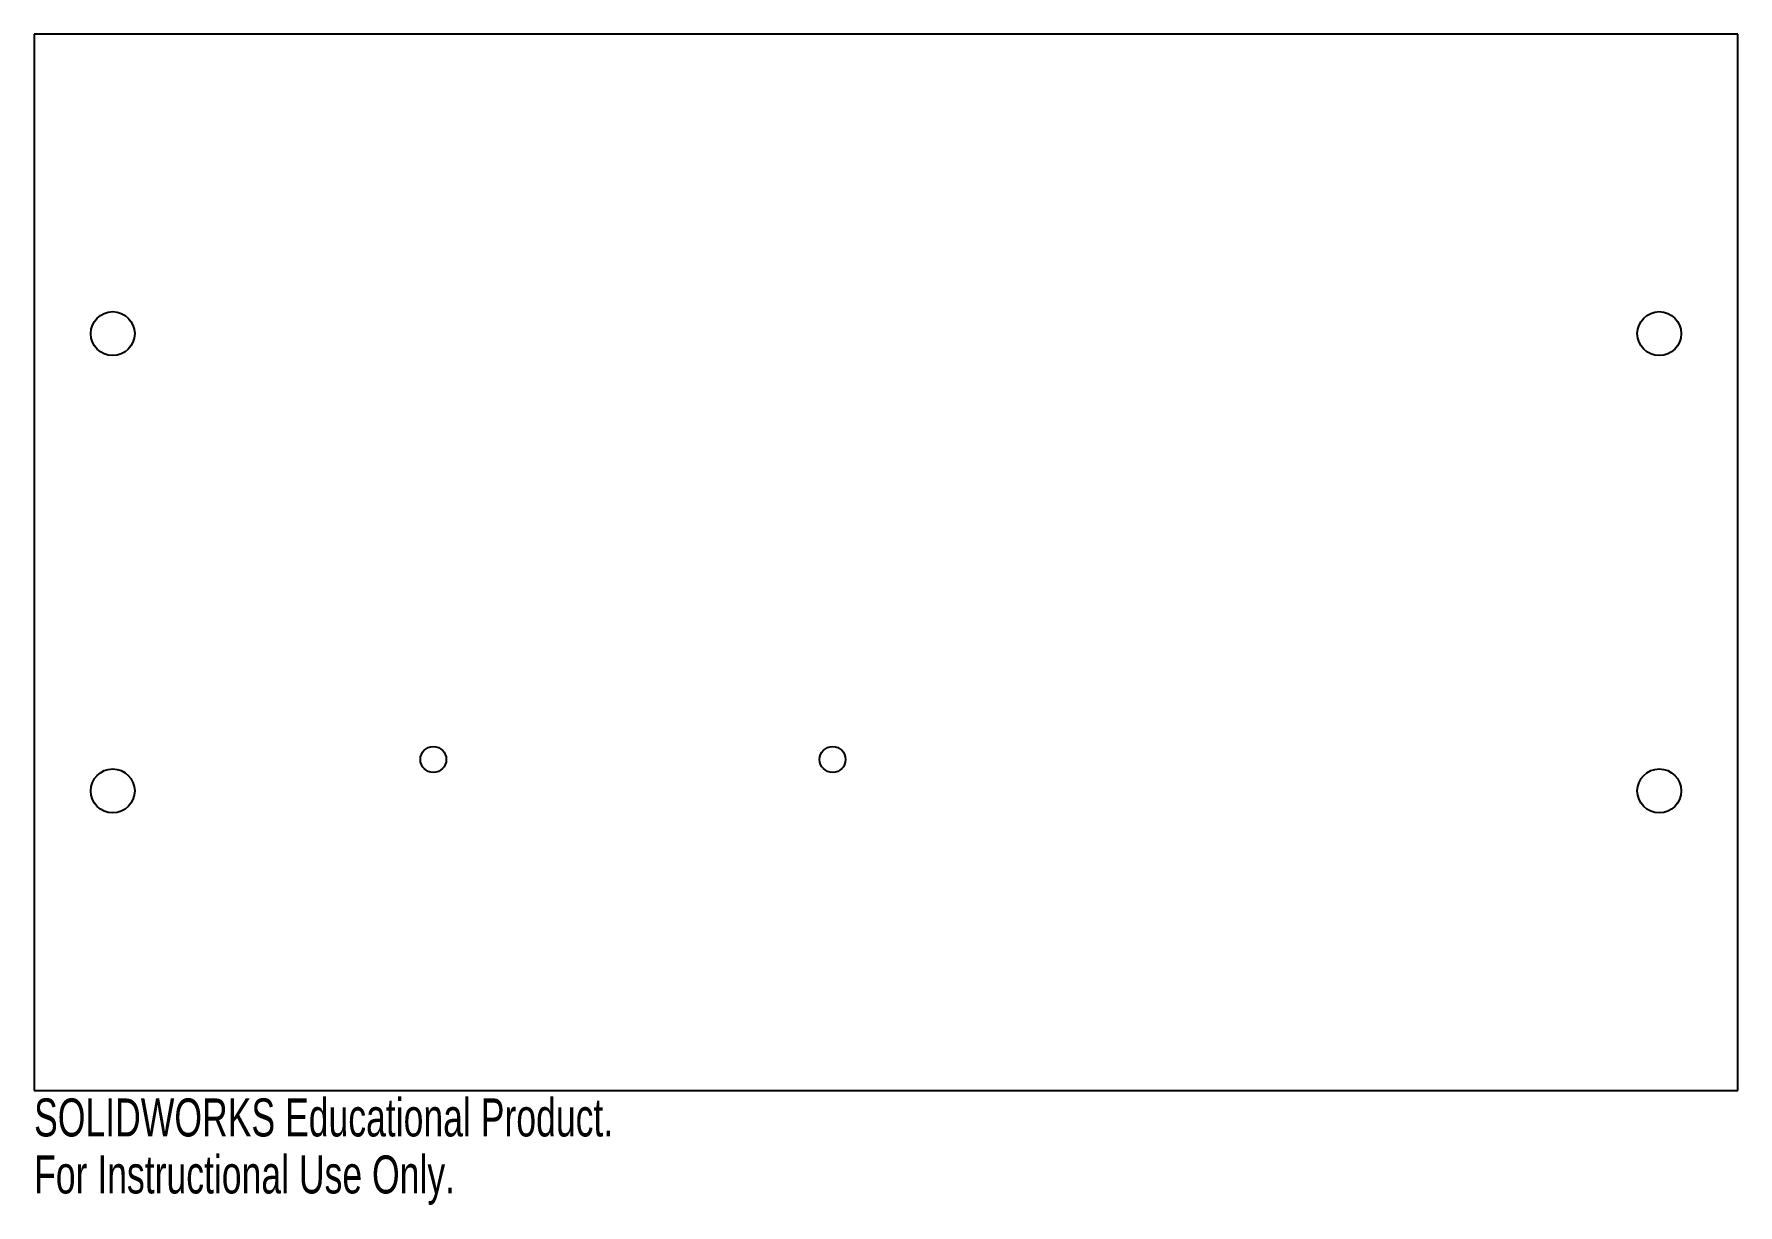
# Model space of a CAD drawing. Header units: inches. Extents: x 0 to 8.53, y -0.57 to 5.29.
import ezdxf

# ---------------------------------------------------------------- set-up
doc = ezdxf.new("R2010")
doc.units = ezdxf.units.IN
doc.header["$MEASUREMENT"] = 0
doc.styles.add('SLDTEXTSTYLE0', font='TXT', dxfattribs={"width": 0.7})

msp = doc.modelspace()

# ---------------------------------------------------------------- linework, layer by layer
at = {"color": 7, "linetype": 'Continuous', "lineweight": 25}
for p, q in [((0, 5.29), (0, 0)), ((8.5348, 5.29), (0, 5.29)), ((8.5348, 0), (8.5348, 5.29)), ((0, 0), (8.5348, 0))]:
    msp.add_line(p, q, dxfattribs=at)
for centre, radius in [((0.394, 3.79), 0.11), ((0.394, 3.79), 0.11), ((8.1408, 3.79), 0.11), ((8.1408, 3.79), 0.11), ((2, 1.6575), 0.065), ((2, 1.6575), 0.065), ((4, 1.6575), 0.065), ((4, 1.6575), 0.065), ((0.394, 1.5), 0.11), ((0.394, 1.5), 0.11), ((8.1408, 1.5), 0.11), ((8.1408, 1.5), 0.11)]:
    msp.add_circle(centre, radius, dxfattribs=at)

# ---------------------------------------------------------------- texts
at = {"color": 7, "linetype": 'Continuous', "char_height": 0.1903, "attachment_point": 1, "style": 'SLDTEXTSTYLE0'}
for s, insert in [('SOLIDWORKS Educational Product.', (0, -0.0401)), ('For Instructional Use Only.', (0, -0.3256))]:
    msp.add_mtext(s, dxfattribs=dict(at, insert=insert))

doc.saveas('drawing.dxf')
